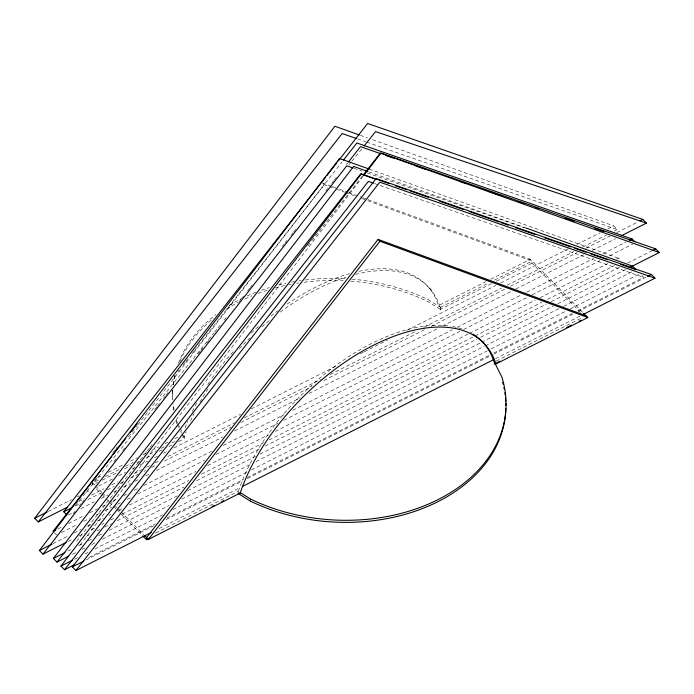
<?xml version="1.0" encoding="UTF-8"?>
<svg xmlns="http://www.w3.org/2000/svg" width="694" height="694" viewBox="0 0 694 694"><rect width="100%" height="100%" fill="white"/><g stroke="black" fill="none" stroke-linecap="round" stroke-linejoin="round"><path stroke-width="0.52" stroke-dasharray="3.47 2.6" d="M172.624 392.153L172.754 390.071M178.488 441.618L184.283 438.695L184.413 436.613A165.025 88.442 -44.6 0 1 186.148 431.859M238.111 493.399L238.242 491.317L155.265 533.209M491.447 283.612L440.265 309.446L440.17 307.138M440.265 309.446L440.404 307.373L438.599 305.551L485.921 281.66M580.592 312.413L532.003 263.139L532.133 261.057L365.781 199.985M362.988 176.423L80.235 544.894L78.084 542.708M112.775 452.904L114.77 450.345M115.43 449.486L117.416 446.927M96.666 477.802L92.684 482.929L92.554 485.002L97.377 482.564M128.503 436.786L137.126 425.674M137.794 424.823L324.193 184.717L335.349 188.811M177.898 371.732L179.234 370.023M183.233 364.905L185.237 362.337M185.905 361.487L187.909 358.928M191.917 353.81L193.921 351.242M194.589 350.392L342.168 161.763M73.304 513.647L75.308 511.079M79.316 505.961L81.319 503.402M81.987 502.551L83.991 499.984M114.042 461.579L116.045 459.02M122.725 450.484L124.729 447.925M154.779 409.512L156.783 406.953M157.451 406.103L159.455 403.544M163.454 398.417L165.458 395.858M166.126 395.007L168.13 392.448M198.18 354.035L200.184 351.476M200.852 350.626L202.856 348.067M206.864 342.94L208.868 340.381M238.918 301.977L240.922 299.409M241.59 298.559L243.594 296M247.602 290.881L249.597 288.314M250.265 287.463L252.269 284.904M282.319 246.491L284.323 243.932M284.991 243.082L286.995 240.523M291.003 235.396L293.007 232.837M293.675 231.987L295.679 229.428M325.729 191.015L327.733 188.456M331.741 183.337L333.745 180.778M334.413 179.92L336.408 177.36M346.427 164.556L347.763 162.847M76.644 541.251L144.083 455.038M144.751 454.188L146.755 451.629M147.423 450.77L149.427 448.211M150.095 447.361L152.099 444.802M307.694 245.936L311.033 241.668M311.701 240.809L362.45 175.946M75.516 505.31L214.012 332.834M214.689 331.992L217.404 328.609M218.081 327.768L220.119 325.226M224.197 320.151L226.235 317.618M349.117 164.591L351.147 162.049M351.832 161.208L362.016 148.525M97.637 477.689L102.46 475.26M108.255 472.336L122.725 465.023M130.446 461.128L137.195 457.719M142.981 454.796L145.879 453.338M151.665 450.415L158.423 447.005M165.172 443.596L168.069 442.13M174.827 438.721L178.679 436.778M490.745 279.222L530.337 259.235L582.995 312.647M98.47 480.005L92.684 482.929L94.957 485.236M105.228 476.596L120.661 468.797M125.484 466.359L133.205 462.464M149.609 454.188L156.358 450.779M161.182 448.341L165.042 446.389M171.8 442.98L175.651 441.037M182.409 437.619L184.413 436.613M440.404 307.373L488.715 282.978M494.51 280.055L532.133 261.057M102.209 480.127L117.659 472.328M124.417 468.918L131.175 465.501M136.97 462.577L139.867 461.12M146.625 457.702L152.42 454.778M159.178 451.369L162.075 449.903M168.833 446.494L172.702 444.542M496.271 281.174L532.003 263.139M48.233 511.426L71.439 499.706M77.234 496.783L79.168 495.802M85.935 492.384L90.767 489.947M98.505 486.043L113.001 478.721M118.804 475.789L125.571 472.38M132.337 468.962L134.272 467.982M140.075 465.058L147.805 461.146M154.571 457.736L157.477 456.27M163.272 453.338L167.141 451.386M173.908 447.968L240.61 414.292M251.245 408.922L337.284 365.486M360.481 353.775L363.387 352.309M364.35 351.823L387.556 340.103M406.884 330.344L495.828 285.442M500.66 283.005L568.325 248.834M577.026 244.444L600.232 232.733M607.961 228.82L613.765 225.897L617.356 229.541L614.459 231.007M78.899 501.398L84.694 498.474M91.461 495.056L104.031 488.706M111.76 484.802L117.564 481.879M134.003 473.577L141.732 469.673M146.564 467.236L149.47 465.769M155.265 462.846L160.097 460.4M167.835 456.496L234.537 422.82M244.201 417.935L320.576 379.384M330.24 374.5L415.316 331.55M424.017 327.16L501.354 288.114M507.149 285.182L573.86 251.506M582.552 247.116L606.721 234.91M75.377 505.961L80.209 503.514M87.938 499.611L101.48 492.775M107.275 489.851L114.042 486.433M119.845 483.501L122.743 482.044M130.481 478.14L138.21 474.228M144.014 471.304L145.948 470.324M151.743 467.4L156.584 464.954M164.313 461.05L231.015 427.374M240.688 422.499L312.222 386.376M323.82 380.52L424.364 329.763M431.13 326.345L505.562 288.765M510.402 286.318L577.104 252.642M585.805 248.252L609.974 236.047M616.74 232.637L638.003 221.898M68.333 514.974L74.137 512.042M80.903 508.624L94.436 501.788M101.203 498.379L107.969 494.961M113.773 492.029L116.67 490.563M123.437 487.153L130.203 483.735M135.035 481.289L138.904 479.337M145.671 475.928L149.54 473.976M156.306 470.558L223.008 436.882M234.607 431.017L300.346 397.836M309.047 393.437L436.656 329.017M442.451 326.085L511.096 291.428M515.928 288.99L583.593 254.828M592.294 250.43L615.5 238.719M57.854 528.897L62.686 526.46M68.489 523.528L83.957 515.72M89.752 512.788L97.49 508.884M102.322 506.447L106.191 504.495M112.957 501.077L117.789 498.639M123.593 495.707L128.425 493.269M134.228 490.337L139.06 487.899M143.892 485.453L211.566 451.291M223.164 445.435L284.063 414.682M292.764 410.293L452.271 329.763M457.112 327.316L520.908 295.106M526.711 292.183L593.413 258.498M603.086 253.622L626.283 241.902M61.445 532.541L76.913 524.733M83.679 521.315L89.483 518.383M96.249 514.974L100.118 513.022M104.95 510.576L111.717 507.158M117.52 504.234L120.418 502.768M127.184 499.35L131.053 497.398M137.82 493.981L204.522 460.304M216.12 454.449L277.99 423.21M283.794 420.286L459.732 331.454M463.601 329.503L528.368 296.798M532.237 294.846L599.911 260.684M609.575 255.8L632.781 244.088M52.909 543.671L68.376 535.863M74.18 532.94L80.946 529.522M87.713 526.104L90.61 524.638M97.377 521.22L103.18 518.297M108.984 515.364L110.919 514.393M118.648 510.489L123.48 508.043M129.284 505.119L195.986 471.443M207.584 465.579L268.491 434.834M275.258 431.416L468.597 333.797M469.569 333.311L535.308 300.12M540.14 297.683L607.805 263.52M616.506 259.122L618.441 258.151L620.601 260.337M68.107 541.459L72.939 539.021M78.743 536.089L84.538 533.166M91.304 529.748L95.173 527.796M101.94 524.378L103.874 523.406M110.641 519.988L115.473 517.551M122.239 514.133L188.942 480.456M201.512 474.106L263.382 442.867M269.185 439.944L474.123 336.469M475.095 335.983L541.797 302.306M547.601 299.374L614.303 265.698M86.308 536.367L89.205 534.901M96.943 530.997L99.841 529.531M104.673 527.093L111.448 523.675M117.243 520.752L183.945 487.067M196.515 480.725L259.348 449.001M265.151 446.069L476.865 339.184M480.734 337.232L546.464 304.041M551.305 301.604L619.942 266.947M627.671 263.043L651.84 250.838M67.908 551.114L72.74 548.676M78.543 545.744L83.375 543.307M88.207 540.86L93.048 538.423M98.6 535.621L103.675 533.053M109.236 530.251L177.152 495.958M187.788 490.589L255.453 456.426M260.042 454.11L480.699 342.706M481.662 342.22L553.205 306.097M557.794 303.781L625.71 269.489M72.471 554.272L76.34 552.32M82.135 549.388L85.041 547.922M91.808 544.512L95.668 542.561M102.443 539.143L169.145 505.466M181.707 499.116L250.343 464.468M256.147 461.536L484.291 346.349M485.262 345.864L558.731 308.769M563.563 306.323L632.199 271.675M74.492 559.26L78.361 557.308M85.128 553.89L88.025 552.424M94.792 549.006L162.465 514.844M173.092 509.474L247.532 471.894M251.402 469.942L487.283 350.843M491.144 348.891L565.584 311.311M570.416 308.873L639.053 274.217M88.719 557.534L155.421 523.857M167.02 518.002L243.394 479.441M247.264 477.489L489.903 354.981M493.772 353.029L572.073 313.497M577.876 310.565L643.616 277.374L641.456 275.188M85.883 560.058L154.519 525.401M166.118 519.546L242.492 480.985M247.324 478.548L489.973 356.039M493.842 354.087L573.105 314.061M577.946 311.623L646.582 276.967M159.082 528.559L240.28 487.561M495.499 358.711L580.566 315.753M496.236 361.062L582.171 317.678M357.479 138.904L365.669 141.758M366.684 142.114L617.356 229.541M353.975 168.304L362.155 171.158M367.273 172.945L524.837 227.892M374.526 183.528L643.616 277.374M360.325 135.33L367.447 137.872M372.539 139.694L613.765 225.897M369.078 169.032L618.441 258.151M368.852 171.869L524.586 227.519M322.389 182.895L331.524 186.244M332.539 186.617L335.584 187.736M339.635 189.228L347.755 192.203M348.77 192.576L361.956 197.417M362.971 197.79L367.022 199.282M368.037 199.655L530.337 259.235M336.364 189.184L344.476 192.169M345.491 192.542L354.617 195.89M361.721 198.493L364.766 199.612M427.972 299.461L440.473 307.329M440.039 309.22L427.842 301.543A166.994 120.93 3.6 0 0 350.626 281.148M429.465 288.071L431.26 289.892M322.996 183.502L324.193 184.717M182.539 434.826L184.335 436.647M95.72 486.008L101.792 492.167M102.556 492.931L105.592 496.01M110.146 500.634L113.937 504.486M114.701 505.258L116.974 507.566M117.737 508.338L120.773 511.417M121.528 512.189L143.545 534.519M96.345 488.854L100.899 493.477M101.662 494.249L105.462 498.092M106.217 498.865L108.498 501.172M109.253 501.944L116.089 508.876M116.844 509.648L141.897 535.057M54.462 532.792L56.613 534.979M177.785 423.487L176.84 421.614A166.994 120.93 3.6 0 1 175.99 418.517M178.263 424.424L179.685 427.235M180.154 428.172L182.045 431.928M177.187 424.633L178.601 427.443M180.501 431.191L181.446 433.065M181.915 434.002L184.283 438.695M238.389 491.283A165.025 88.442 -44.6 0 1 450.449 326.145M452.609 326.51A165.025 88.442 -44.6 0 1 463.818 329.624M355.519 274.373A165.025 88.442 -44.6 0 1 440.248 307.485M190.434 421.197A165.025 88.442 -44.6 0 1 194.06 413.372M199.985 402.069A165.025 88.442 -44.6 0 1 208.929 387.339M239.361 348.709A165.025 88.442 -44.6 0 1 249.996 337.848M261.924 326.865A165.025 88.442 -44.6 0 1 269.315 320.611M280.289 312.057A165.025 88.442 -44.6 0 1 346.02 277.088M174.09 410.128A166.994 120.93 3.6 0 1 173.188 403.778M172.849 399.536A166.994 120.93 3.6 0 1 172.815 390.08A166.994 120.93 3.6 0 0 172.624 399.501M173.24 384.858A166.994 120.93 3.6 0 1 174.801 375.454M178.462 363.153A166.994 120.93 3.6 0 1 216.008 314.46M229.376 305.308A166.994 120.93 3.6 0 1 241.365 298.698M247.211 295.93A166.994 120.93 3.6 0 1 256.251 292.131M261.378 290.231A166.994 120.93 3.6 0 1 269.35 287.594M278.641 284.991A166.994 120.93 3.6 0 1 286.041 283.247M291.393 282.172A166.994 120.93 3.6 0 1 294.62 281.582M298.932 280.888A166.994 120.93 3.6 0 1 301.083 280.567M305.334 280.003A166.994 120.93 3.6 0 1 345.482 278.71M351.815 279.153A166.994 120.93 3.6 0 1 427.946 299.487M358.911 271.345A165.025 88.442 -44.6 0 1 438.452 305.664M185.064 428.111A165.025 88.442 -44.6 0 1 187.796 421.327M192.255 411.551A165.025 88.442 -44.6 0 1 196.662 403.006M207.732 384.606A165.025 88.442 -44.6 0 1 210.803 380.052M212.06 378.247A165.025 88.442 -44.6 0 1 233.93 350.852M251.341 333.016A165.025 88.442 -44.6 0 1 259.322 325.746M270.868 316.091A165.025 88.442 -44.6 0 1 277.643 310.869M287.047 304.128A165.025 88.442 -44.6 0 1 349.516 273.67M176.762 423.687A166.994 120.93 3.6 0 1 175.313 418.517M173.613 410.093A166.994 120.93 3.6 0 1 172.867 403.735M173.361 384.849A166.994 120.93 3.6 0 1 175.417 374.422M179.937 361.253A166.994 120.93 3.6 0 1 213.31 318.563M226.626 309.021A166.994 120.93 3.6 0 1 238.38 302.237M245.112 298.914A166.994 120.93 3.6 0 1 252.061 295.844M258.159 293.432A166.994 120.93 3.6 0 1 268.205 289.988M275.379 287.897A166.994 120.93 3.6 0 1 284.852 285.564M289.12 284.67A166.994 120.93 3.6 0 1 291.263 284.254M296.642 283.308A166.994 120.93 3.6 0 1 298.802 282.97M304.146 282.224A166.994 120.93 3.6 0 1 343.192 280.68"/><path stroke-width="1.04" d="M149.349 538.214L146.451 539.68L146.59 537.598L378.091 239.387L586.04 315.727M67.292 507.253L38.291 521.897L34.7 518.253L334.881 126.239L359.31 134.966M66.173 542.439L42.967 554.15L39.376 550.507L339.557 158.492L369.078 169.032M68.602 556.224L57.003 562.079L53.412 558.436L353.593 166.413L367.837 171.505M74.215 564.855L64.551 569.731L60.959 566.087L361.132 174.073L376.4 179.529M363.647 175.565L380.78 153.235L659.3 252.529L629.328 267.667M144.309 535.282L148.386 539.42L379.887 241.208L587.835 317.548L496.097 363.864L494.301 362.042L501.875 377.033A166.994 120.93 3.6 0 1 435.91 500.66A166.994 120.93 3.6 0 1 250.768 499.159M38.291 521.897L342.133 133.552L356.456 138.548M66.65 514.731L63.779 511.816L325.547 177.239M326.883 175.53L336.894 162.726M338.23 161.025L367.612 123.463L642.835 219.451L646.435 223.104L621.295 235.787M111.786 456.227L53.022 531.335L55.919 529.869M113.122 454.518L125.805 438.304M130.481 432.327L137.16 423.791M343.504 160.062L356.855 142.99L632.087 238.979L634.958 241.894M348.431 161.997L360.455 146.634L380.919 153.773M42.967 554.15L346.809 165.805L352.951 167.948M57.003 562.079L360.845 173.734L389.49 183.728M363.786 174.237L380.477 152.897L655.709 248.886L659.3 252.529M64.551 569.731L368.384 181.386L373.502 183.173M151.344 532.463L75.941 570.537L72.35 566.885L376.183 178.54L651.414 274.529L655.006 278.173L582.5 314.781M75.941 570.537L379.783 182.184L655.006 278.173M364.046 145.992L375.593 131.617L646.435 223.104M34.7 518.253L47.27 511.912M63.779 511.816L71.508 507.913M639.937 220.918L642.835 219.451M629.18 240.445L632.087 238.979M39.376 550.507L51.946 544.165M652.802 250.352L655.709 248.886M53.412 558.436L65.01 552.58M60.959 566.087L72.558 560.231M72.35 566.885L83.948 561.03M647.545 276.481L651.414 274.529M242.215 486.581L493.564 359.683M212.06 506.551L213.995 505.579M221.707 501.684L223.642 500.712M494.171 364.124L499.966 361.192M566.59 327.559L571.422 325.122M579.143 321.218L581.078 320.246M148.386 539.42L240.037 493.139M386.029 155.551L393.194 158.05M415.706 165.901L424.91 169.119M459.697 181.247L464.815 183.034M489.365 191.596L500.626 195.517M519.043 201.945L524.152 203.724M535.412 207.653L538.483 208.721M565.081 218.003L574.294 221.213M594.749 228.352L603.962 231.562M395.632 185.862L406.884 189.792M409.954 190.859L428.372 197.287M439.623 201.208L463.158 209.415M469.291 211.557L498.969 221.907M501.016 222.618L508.173 225.116M515.338 227.615L534.779 234.399M545.007 237.964L570.589 246.882M574.675 248.313L585.936 252.234M591.045 254.021L607.424 259.729M620.722 264.371L636.068 269.723L632.477 266.08L525.601 227.884M240.029 492.445L250.751 499.186M238.111 493.399L250.621 501.268M583.758 313.419L587.835 317.548M378.091 239.387L379.887 241.208M142.66 535.829L146.451 539.68M505.848 408.566A166.994 120.93 3.6 0 1 418.508 510.038A166.994 120.93 3.6 0 1 250.638 501.241M502.603 382.221A166.994 120.93 3.6 0 1 503.15 384.294M503.879 387.443A166.994 120.93 3.6 0 1 504.304 389.542M504.85 392.717A166.994 120.93 3.6 0 1 505.145 394.834M505.501 398.018A166.994 120.93 3.6 0 1 505.744 401.193M505.839 403.309A166.994 120.93 3.6 0 1 505.883 405.417M473.013 334.17A165.025 88.442 -44.6 0 1 494.145 362.155M240.185 493.104A165.025 88.442 -44.6 0 1 373.303 345.352A165.025 88.442 -44.6 0 1 495.941 363.977"/></g></svg>
